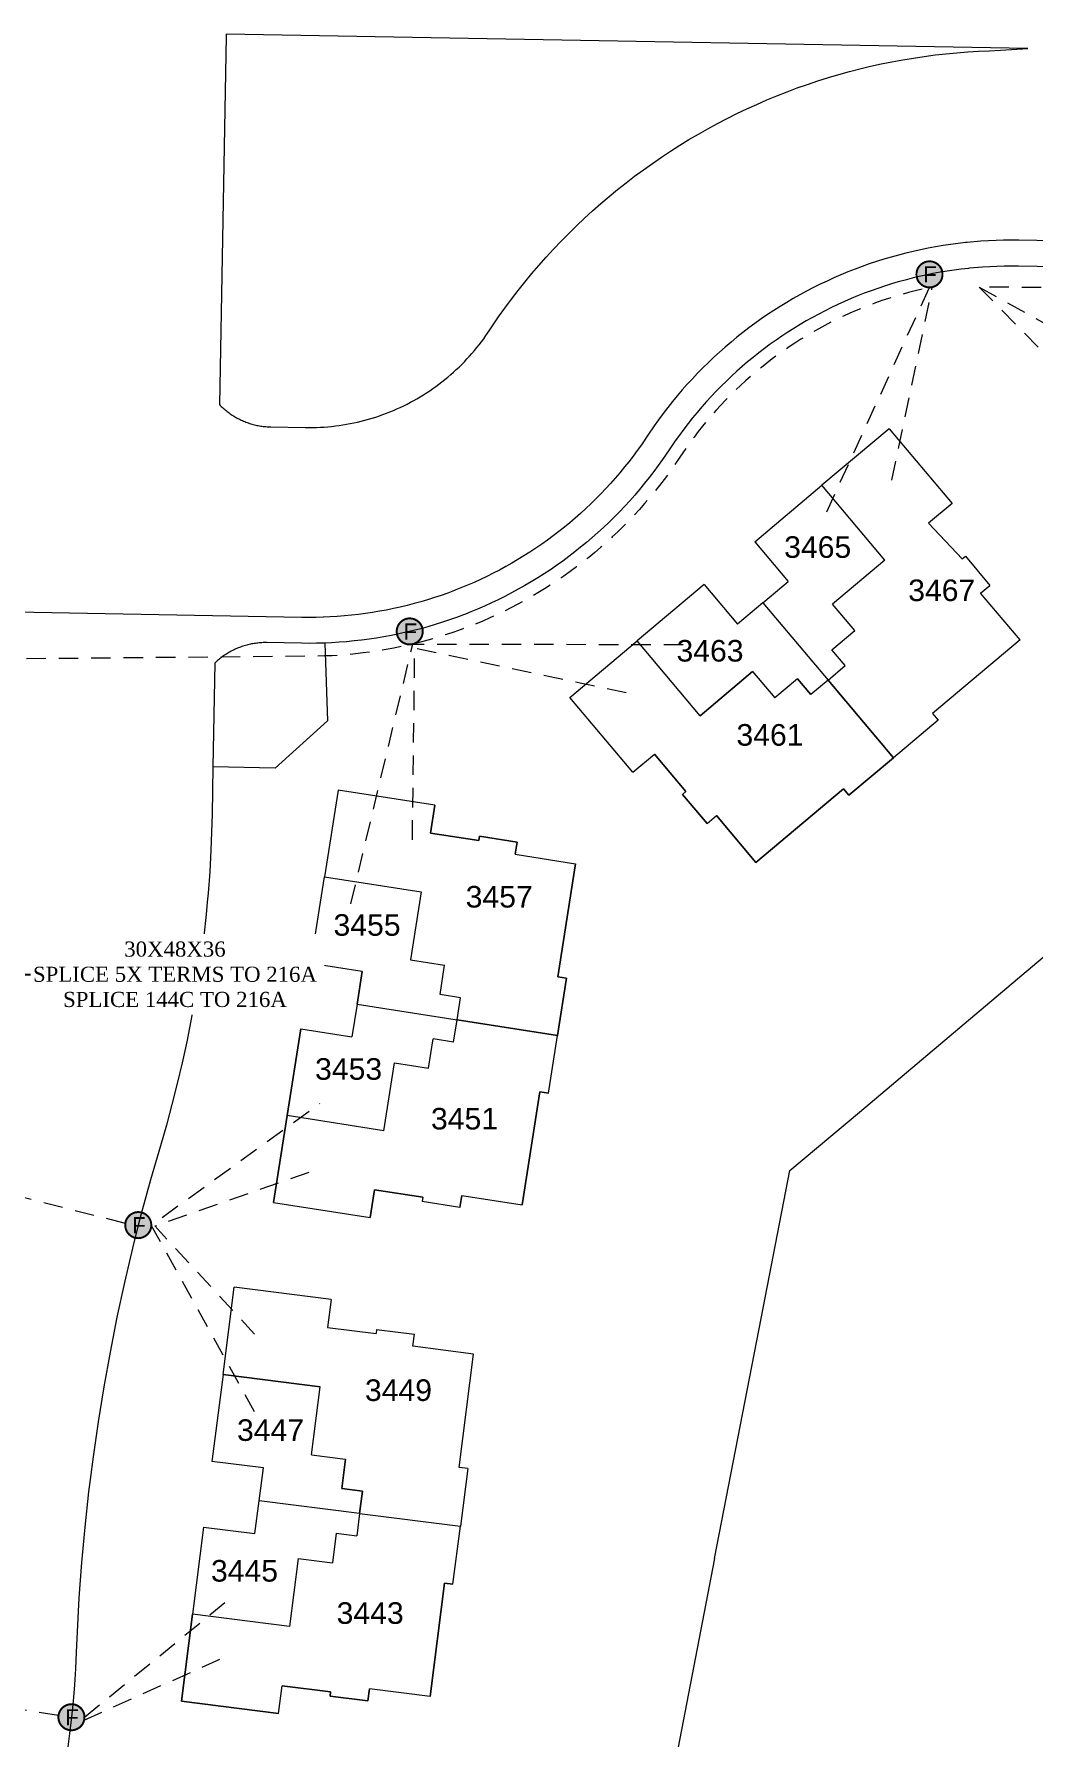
# Model space of a CAD drawing. Header units: feet. Extents: x 865220 to 2774701, y -2240498 to 961524.
# Drawn here: x 2767380 to 2767611.7, y 956829.6 to 957224.4 of the extents above; entities that cross this region are included whole.
import ezdxf
from ezdxf import colors
from ezdxf.entities.mleader import LeaderData, LeaderLine
from ezdxf.lldxf.tags import DXFTag
from ezdxf.math import Vec2, Vec3

# ---------------------------------------------------------------- set-up
doc = ezdxf.new("R2010")
doc.units = ezdxf.units.FT
doc.header["$LTSCALE"] = 0.015
doc.header["$MEASUREMENT"] = 0
doc.linetypes.add('DASHED', pattern=[5, 3, -2])
for name, color, linetype, lineweight in [('DETAIL', 7, 'Continuous', 5), ('DROP BURIED', 7, 'DASHED', 5), ('Parcels', 7, 'Continuous', 0), ('PROP_TEL', 6, 'Continuous', 5), ('RUNNING LINE (UNDERGROUND)', 10, 'Continuous', 40), ('TAIL', 1, 'MST', 5)]:
    doc.layers.add(name, color=color, linetype=linetype, lineweight=lineweight)
doc.layers.add('Scott County Addresses', color=7, linetype='Continuous')
doc.styles.add('Dimensions 100', font='arial.ttf')
doc.styles.add('Line', font='txt.shx', dxfattribs={"height": 3})
doc.styles.get("Standard").update_dxf_attribs({"font": 'times.ttf'})
tags = doc.linetypes.add('MST', pattern='A,5,-5,5,-5,["TAIL",Line,S=1.5,R=0,X=0,Y=-1.5],-20', length=40).pattern_tags.tags
tags[10] = DXFTag(74, 10)

# ---------------------------------------------------------------- blocks, each defined once
blk = doc.blocks.new('ACMAP_ANN_TEMPLATE_Scott County Address')
at = {"layer": 'Scott County Addresses', "style": 'Dimensions 100'}
blk.add_attdef('ScottCountyAddress', (0, 0), '', height=50, dxfattribs=at)
blk = doc.blocks.new('Proposed FlowerPot')
at = {"lineweight": 5, "ltscale": 100, "true_color": 0xffffff}
h = blk.add_hatch(color=7, dxfattribs=at)
h.dxf.hatch_style = 1
h.paths.add_polyline_path([(-0.0604, 0, 0.414214), (0, -0.0604, 0.414214), (0.0604, 0, 0.414214), (0, 0.0604, 0.414214)])
at = {"lineweight": 5, "ltscale": 100}
blk.add_circle((0, 0), 0.0604, dxfattribs=at)
at = {"layer": 'RUNNING LINE (UNDERGROUND)', "color": 6, "lineweight": 5, "const_width": 0.00907, "flags": 128}
blk.add_lwpolyline([(-0.0604, 0, -0.414214), (0, 0.0604, -0.414214), (0.0604, 0, -0.414214), (0, -0.0604, -0.414214), (-0.0604, 0)], format="xyb", dxfattribs=at)
at = {"color": 18, "linetype": 'ByBlock', "lineweight": 5, "ltscale": 100, "true_color": 0x000000, "style": 'Dimensions 100'}
blk.add_text('F', height=0.0744, dxfattribs=at).set_placement((-0.029, -0.0374))

msp = doc.modelspace()

# ---------------------------------------------------------------- linework, layer by layer
at = {"layer": 'DROP BURIED', "lineweight": 5, "ltscale": 100, "flags": 128}
for points in [[(2767578.72, 957121.03), (2767588.11, 957165.74)], [(2767988.29, 957160.76), (2767852.63, 957163.19), (2767791.82, 957164.28), (2767598.96, 957165.74)], [(2767598.96, 957165.74), (2767653.76, 957135.53)], [(2767598.96, 957165.74), (2767633.61, 957130.5)], [(2767585.73, 957165.25), (2767584.14, 957164.87), (2767582.59, 957164.47), (2767581.04, 957164.04), (2767579.5, 957163.59), (2767577.97, 957163.11), (2767576.45, 957162.6), (2767574.93, 957162.06), (2767573.43, 957161.5), (2767571.93, 957160.91), (2767570.45, 957160.3), (2767568.98, 957159.66), (2767567.52, 957158.99), (2767566.07, 957158.3), (2767564.63, 957157.59), (2767563.21, 957156.85), (2767561.79, 957156.08), (2767560.4, 957155.29), (2767559.01, 957154.48), (2767557.64, 957153.64), (2767556.29, 957152.78), (2767554.95, 957151.89), (2767553.63, 957150.98), (2767552.32, 957150.05), (2767551.03, 957149.1), (2767549.75, 957148.12), (2767548.5, 957147.12), (2767547.26, 957146.1), (2767546.04, 957145.06), (2767544.83, 957144), (2767543.65, 957142.91), (2767542.48, 957141.81), (2767541.34, 957140.68), (2767540.21, 957139.54), (2767539.11, 957138.37), (2767538.02, 957137.19), (2767536.96, 957135.99), (2767535.91, 957134.77), (2767534.89, 957133.53), (2767533.89, 957132.27), (2767532.91, 957131), (2767531.96, 957129.71), (2767531.03, 957128.41), (2767529.61, 957126.33), (2767528.08, 957124.09), (2767527.04, 957122.62), (2767525.97, 957121.17), (2767524.87, 957119.75), (2767523.79, 957118.39), (2767522.61, 957116.95), (2767521.44, 957115.59), (2767520.25, 957114.24), (2767519.03, 957112.92), (2767517.79, 957111.61), (2767516.53, 957110.33), (2767515.25, 957109.07), (2767513.95, 957107.84), (2767512.62, 957106.62), (2767511.27, 957105.43), (2767509.91, 957104.27), (2767508.52, 957103.12), (2767507.11, 957102.01), (2767505.68, 957100.91), (2767504.24, 957099.84), (2767502.78, 957098.8), (2767501.29, 957097.78), (2767499.79, 957096.79), (2767498.28, 957095.83), (2767496.74, 957094.89), (2767495.2, 957093.98), (2767493.63, 957093.09), (2767492.05, 957092.24), (2767490.46, 957091.41), (2767488.85, 957090.61), (2767487.22, 957089.83), (2767485.59, 957089.09), (2767483.94, 957088.37), (2767482.28, 957087.68), (2767481.03, 957087.19), (2767480.61, 957087.03), (2767478.92, 957086.4), (2767477.23, 957085.8), (2767475.52, 957085.23), (2767473.81, 957084.69), (2767472.08, 957084.18), (2767470.35, 957083.7), (2767468.61, 957083.25), (2767466.86, 957082.83), (2767465.11, 957082.44), (2767463.35, 957082.09), (2767461.58, 957081.76), (2767459.81, 957081.46), (2767458.03, 957081.2), (2767456.25, 957080.97), (2767454.46, 957080.76), (2767452.67, 957080.59), (2767450.88, 957080.45), (2767449.08, 957080.34), (2767447.47, 957080.27), (2767447.29, 957080.27), (2767445.49, 957080.22), (2767366.85, 957079.51), (2767365.91, 957006.04), (2767357.03, 956996.09), (2767357, 956995.85), (2767356.96, 956995.61), (2767356.92, 956995.37), (2767356.87, 956995.13), (2767356.82, 956994.89), (2767356.76, 956994.66), (2767354.82, 956987.27), (2767353.71, 956983.45), (2767351.14, 956974.63), (2767348.73, 956965.74), (2767346.46, 956956.8), (2767344.36, 956947.83), (2767342.41, 956938.83), (2767340.62, 956929.79), (2767338.99, 956920.74)], [(2767563.67, 957113.69), (2767587.46, 957165.67)], [(2767453.4, 957022.86), (2767467.74, 957083.04), (2767530.97, 957082.93)], [(2767467.66, 957037.7), (2767468.21, 957082.11), (2767517.92, 957071.64)], [(2767431.11, 956905.18), (2767407.17, 956948.41), (2767446.21, 956976.58)], [(2767401.15, 956948.81), (2767347.86, 956962.3)], [(2767431.11, 956923.16), (2767407.96, 956948.21), (2767444.73, 956961.05)], [(2767391.68, 956834.4), (2767424.31, 956861.04)], [(2767391.6, 956833.71), (2767423.44, 956848.04)], [(2767385.66, 956834.8), (2767331.38, 956843.28)]]:
    msp.add_lwpolyline(points, dxfattribs=at)
at = {"layer": 'Parcels', "lineweight": 5}
for p, q in [((2767424.47, 957223.88), (2767422.94, 957138.52)), ((2767424.48, 957224.36), (2767424.47, 957223.88)), ((2767610.24, 957221.04), (2767424.48, 957224.36)), ((2767424.48, 957224.36), (2767424.48, 957224.36)), ((2767603.89, 957220.65), (2767610.24, 957221.04)), ((2767573.81, 957216.89), (2767576.28, 957217.43)), ((2767576.28, 957217.43), (2767578.76, 957217.94)), ((2767578.76, 957217.94), (2767581.25, 957218.4)), ((2767581.25, 957218.4), (2767583.74, 957218.81)), ((2767583.74, 957218.81), (2767586.24, 957219.19)), ((2767586.24, 957219.19), (2767588.75, 957219.52)), ((2767588.75, 957219.52), (2767591.27, 957219.8)), ((2767591.27, 957219.8), (2767593.79, 957220.04)), ((2767593.79, 957220.04), (2767596.31, 957220.24)), ((2767596.31, 957220.24), (2767598.83, 957220.39)), ((2767598.83, 957220.39), (2767601.36, 957220.5)), ((2767601.36, 957220.5), (2767603.89, 957220.65)), ((2767559.22, 957212.71), (2767561.62, 957213.51)), ((2767561.62, 957213.51), (2767564.03, 957214.27)), ((2767564.03, 957214.27), (2767566.46, 957214.99)), ((2767566.46, 957214.99), (2767568.9, 957215.67)), ((2767568.9, 957215.67), (2767571.35, 957216.3)), ((2767571.35, 957216.3), (2767573.81, 957216.89)), ((2767549.77, 957209.09), (2767552.11, 957210.06)), ((2767552.11, 957210.06), (2767554.46, 957210.98)), ((2767554.46, 957210.98), (2767556.83, 957211.87)), ((2767556.83, 957211.87), (2767559.22, 957212.71)), ((2767540.59, 957204.82), (2767542.86, 957205.95)), ((2767542.86, 957205.95), (2767545.14, 957207.03)), ((2767545.14, 957207.03), (2767547.45, 957208.08)), ((2767547.45, 957208.08), (2767549.77, 957209.09)), ((2767533.92, 957201.2), (2767536.12, 957202.44)), ((2767536.12, 957202.44), (2767538.35, 957203.65)), ((2767538.35, 957203.65), (2767540.59, 957204.82)), ((2767527.45, 957197.24), (2767529.58, 957198.59)), ((2767529.58, 957198.59), (2767531.74, 957199.92)), ((2767531.74, 957199.92), (2767533.92, 957201.2)), ((2767521.19, 957192.94), (2767523.25, 957194.41)), ((2767523.25, 957194.41), (2767525.34, 957195.84)), ((2767525.34, 957195.84), (2767527.45, 957197.24)), ((2767515.17, 957188.32), (2767517.15, 957189.9)), ((2767517.15, 957189.9), (2767519.15, 957191.44)), ((2767519.15, 957191.44), (2767521.19, 957192.94)), ((2767511.29, 957185.07), (2767513.21, 957186.71)), ((2767513.21, 957186.71), (2767515.17, 957188.32)), ((2767505.69, 957179.95), (2767507.52, 957181.69)), ((2767507.52, 957181.69), (2767509.39, 957183.4)), ((2767509.39, 957183.4), (2767511.29, 957185.07)), ((2767502.11, 957176.37), (2767503.88, 957178.17)), ((2767503.88, 957178.17), (2767505.69, 957179.95)), ((2767498.65, 957172.67), (2767500.36, 957174.53)), ((2767500.36, 957174.53), (2767502.11, 957176.37)), ((2767495.33, 957168.85), (2767496.98, 957170.78)), ((2767496.98, 957170.78), (2767498.65, 957172.67)), ((2767492.15, 957164.92), (2767493.72, 957166.9)), ((2767493.72, 957166.9), (2767495.33, 957168.85)), ((2767489.1, 957160.88), (2767490.6, 957162.91)), ((2767490.6, 957162.91), (2767492.15, 957164.92)), ((2767485.44, 957155.61), (2767487.63, 957158.82)), ((2767487.63, 957158.82), (2767489.1, 957160.88)), ((2767484.18, 957153.79), (2767484.68, 957154.5)), ((2767484.68, 957154.5), (2767485.44, 957155.61)), ((2767480.88, 957149.72), (2767481.46, 957150.38)), ((2767481.46, 957150.38), (2767482.03, 957151.04)), ((2767482.03, 957151.04), (2767482.58, 957151.71)), ((2767482.58, 957151.71), (2767483.13, 957152.39)), ((2767483.13, 957152.39), (2767483.66, 957153.09)), ((2767483.66, 957153.09), (2767484.18, 957153.79)), ((2767476.53, 957145.45), (2767477.18, 957146.02)), ((2767477.18, 957146.02), (2767477.82, 957146.61)), ((2767477.82, 957146.61), (2767478.46, 957147.21)), ((2767478.46, 957147.21), (2767479.08, 957147.82)), ((2767479.08, 957147.82), (2767479.69, 957148.45)), ((2767479.69, 957148.45), (2767480.29, 957149.08)), ((2767480.29, 957149.08), (2767480.88, 957149.72)), ((2767471.68, 957141.73), (2767472.4, 957142.23)), ((2767472.4, 957142.23), (2767473.11, 957142.73)), ((2767473.11, 957142.73), (2767473.81, 957143.25)), ((2767473.81, 957143.25), (2767474.51, 957143.78)), ((2767474.51, 957143.78), (2767475.19, 957144.33)), ((2767475.19, 957144.33), (2767475.86, 957144.88)), ((2767475.86, 957144.88), (2767476.53, 957145.45)), ((2767422.94, 957138.52), (2767423.15, 957138.31)), ((2767423.15, 957138.31), (2767423.36, 957138.1)), ((2767423.36, 957138.1), (2767423.58, 957137.9)), ((2767464.85, 957137.87), (2767465.64, 957138.25)), ((2767465.64, 957138.25), (2767466.42, 957138.64)), ((2767466.42, 957138.64), (2767467.19, 957139.04)), ((2767467.19, 957139.04), (2767467.96, 957139.46)), ((2767467.96, 957139.46), (2767468.72, 957139.88)), ((2767468.72, 957139.88), (2767469.47, 957140.33)), ((2767469.47, 957140.33), (2767470.22, 957140.78)), ((2767470.22, 957140.78), (2767470.95, 957141.25)), ((2767470.95, 957141.25), (2767471.68, 957141.73)), ((2767423.58, 957137.9), (2767423.8, 957137.7)), ((2767423.8, 957137.7), (2767424.02, 957137.5)), ((2767424.02, 957137.5), (2767424.24, 957137.31)), ((2767424.24, 957137.31), (2767424.47, 957137.12)), ((2767424.47, 957137.12), (2767424.71, 957136.94)), ((2767424.71, 957136.94), (2767424.94, 957136.76)), ((2767424.94, 957136.76), (2767425.18, 957136.58)), ((2767425.18, 957136.58), (2767425.42, 957136.41)), ((2767425.42, 957136.41), (2767425.67, 957136.24)), ((2767425.67, 957136.24), (2767425.92, 957136.08)), ((2767425.92, 957136.08), (2767426.17, 957135.92)), ((2767426.17, 957135.92), (2767426.42, 957135.76)), ((2767426.42, 957135.76), (2767426.67, 957135.61)), ((2767426.67, 957135.61), (2767426.93, 957135.47)), ((2767426.93, 957135.47), (2767427.19, 957135.33)), ((2767427.19, 957135.33), (2767427.46, 957135.19)), ((2767427.46, 957135.19), (2767427.72, 957135.06)), ((2767427.72, 957135.06), (2767427.99, 957134.93)), ((2767427.99, 957134.93), (2767428.26, 957134.81)), ((2767428.26, 957134.81), (2767428.53, 957134.69)), ((2767428.53, 957134.69), (2767428.81, 957134.58)), ((2767428.81, 957134.58), (2767429.08, 957134.47)), ((2767429.08, 957134.47), (2767429.36, 957134.37)), ((2767429.36, 957134.37), (2767429.64, 957134.27)), ((2767429.64, 957134.27), (2767429.92, 957134.17)), ((2767429.92, 957134.17), (2767430.21, 957134.08)), ((2767453.26, 957134.11), (2767454.12, 957134.29)), ((2767454.12, 957134.29), (2767454.97, 957134.47)), ((2767454.97, 957134.47), (2767455.82, 957134.68)), ((2767455.82, 957134.68), (2767456.66, 957134.9)), ((2767456.66, 957134.9), (2767457.5, 957135.13)), ((2767457.5, 957135.13), (2767458.34, 957135.38)), ((2767458.34, 957135.38), (2767459.17, 957135.64)), ((2767459.17, 957135.64), (2767460, 957135.91)), ((2767460, 957135.91), (2767460.82, 957136.21)), ((2767460.82, 957136.21), (2767461.64, 957136.51)), ((2767461.64, 957136.51), (2767462.45, 957136.83)), ((2767462.45, 957136.83), (2767463.26, 957137.16)), ((2767463.26, 957137.16), (2767464.06, 957137.51)), ((2767464.06, 957137.51), (2767464.85, 957137.87)), ((2767430.21, 957134.08), (2767430.49, 957134)), ((2767430.49, 957134), (2767430.78, 957133.92)), ((2767430.78, 957133.92), (2767431.06, 957133.85)), ((2767431.06, 957133.85), (2767431.35, 957133.78)), ((2767431.35, 957133.78), (2767431.64, 957133.71)), ((2767431.64, 957133.71), (2767431.93, 957133.66)), ((2767431.93, 957133.66), (2767432.22, 957133.6)), ((2767432.22, 957133.6), (2767432.52, 957133.55)), ((2767432.52, 957133.55), (2767432.81, 957133.51)), ((2767432.81, 957133.51), (2767433.1, 957133.47)), ((2767433.1, 957133.47), (2767433.4, 957133.44)), ((2767433.4, 957133.44), (2767433.69, 957133.41)), ((2767433.69, 957133.41), (2767433.99, 957133.39)), ((2767433.99, 957133.39), (2767434.29, 957133.37)), ((2767434.29, 957133.37), (2767434.85, 957133.35)), ((2767434.85, 957133.35), (2767442.85, 957133.21)), ((2767442.85, 957133.21), (2767443.72, 957133.2)), ((2767443.72, 957133.2), (2767444.59, 957133.21)), ((2767444.59, 957133.21), (2767445.47, 957133.23)), ((2767445.47, 957133.23), (2767446.34, 957133.27)), ((2767446.34, 957133.27), (2767447.21, 957133.32)), ((2767447.21, 957133.32), (2767448.08, 957133.39)), ((2767448.08, 957133.39), (2767448.95, 957133.47)), ((2767448.95, 957133.47), (2767449.81, 957133.57)), ((2767449.81, 957133.57), (2767450.68, 957133.68)), ((2767450.68, 957133.68), (2767451.54, 957133.81)), ((2767451.54, 957133.81), (2767452.4, 957133.95)), ((2767452.4, 957133.95), (2767453.26, 957134.11)), ((2767578.08, 957132.93), (2767562.53, 957119.84)), ((2767578.08, 957132.93), (2767592.68, 957115.61)), ((2767578.08, 957132.93), (2767578.08, 957132.93)), ((2767546.99, 957106.74), (2767562.53, 957119.84)), ((2767577.13, 957102.51), (2767562.53, 957119.84)), ((2767592.68, 957115.61), (2767587.23, 957111.02)), ((2767595.01, 957102.75), (2767587.23, 957111.02)), ((2767546.99, 957106.74), (2767554.72, 957097.56)), ((2767595.01, 957102.75), (2767595.78, 957103.39)), ((2767595.78, 957103.39), (2767601.46, 957096.64)), ((2767577.13, 957102.51), (2767564.97, 957092.27)), ((2767535.26, 957096.86), (2767519.71, 957083.76)), ((2767535.26, 957096.86), (2767542.99, 957087.68)), ((2767548.85, 957092.62), (2767554.72, 957097.56)), ((2767599.3, 957094.81), (2767601.46, 957096.64)), ((2767608.43, 957083.98), (2767599.3, 957094.81)), ((2767548.85, 957092.62), (2767542.99, 957087.68)), ((2767548.85, 957092.62), (2767563.96, 957074.68)), ((2767548.85, 957092.62), (2767548.85, 957092.62)), ((2767570.13, 957086.15), (2767564.97, 957092.27)), ((2767429.54, 957082.86), (2767429.26, 957082.79)), ((2767429.83, 957082.93), (2767429.54, 957082.86)), ((2767430.12, 957083), (2767429.83, 957082.93)), ((2767430.41, 957083.06), (2767430.12, 957083)), ((2767430.71, 957083.11), (2767430.41, 957083.06)), ((2767431, 957083.16), (2767430.71, 957083.11)), ((2767431.29, 957083.2), (2767431, 957083.16)), ((2767431.58, 957083.24), (2767431.29, 957083.2)), ((2767431.88, 957083.27), (2767431.58, 957083.24)), ((2767432.18, 957083.3), (2767431.88, 957083.27)), ((2767432.47, 957083.33), (2767432.18, 957083.3)), ((2767432.77, 957083.34), (2767432.47, 957083.33)), ((2767433.06, 957083.36), (2767432.77, 957083.34)), ((2767433.36, 957083.36), (2767433.06, 957083.36)), ((2767433.66, 957083.37), (2767433.36, 957083.36)), ((2767433.95, 957083.36), (2767433.66, 957083.37)), ((2767433.95, 957083.36), (2767433.95, 957083.36)), ((2767447.34, 957083.27), (2767447.99, 957065.24)), ((2767504.16, 957070.67), (2767519.71, 957083.76)), ((2767534.31, 957066.43), (2767519.71, 957083.76)), ((2767564.85, 957081.7), (2767570.13, 957086.15)), ((2767608.43, 957083.98), (2767588.16, 957066.91)), ((2767422.28, 957079.01), (2767421.87, 957078.62)), ((2767422.5, 957079.2), (2767422.28, 957079.01)), ((2767422.73, 957079.4), (2767422.5, 957079.2)), ((2767422.96, 957079.58), (2767422.73, 957079.4)), ((2767423.19, 957079.77), (2767422.96, 957079.58)), ((2767423.43, 957079.95), (2767423.19, 957079.77)), ((2767423.66, 957080.12), (2767423.43, 957079.95)), ((2767423.91, 957080.3), (2767423.66, 957080.12)), ((2767424.15, 957080.46), (2767423.91, 957080.3)), ((2767424.4, 957080.63), (2767424.15, 957080.46)), ((2767424.65, 957080.79), (2767424.4, 957080.63)), ((2767424.9, 957080.94), (2767424.65, 957080.79)), ((2767425.16, 957081.09), (2767424.9, 957080.94)), ((2767425.41, 957081.24), (2767425.16, 957081.09)), ((2767425.68, 957081.38), (2767425.41, 957081.24)), ((2767425.94, 957081.52), (2767425.68, 957081.38)), ((2767426.2, 957081.65), (2767425.94, 957081.52)), ((2767426.47, 957081.78), (2767426.2, 957081.65)), ((2767426.74, 957081.9), (2767426.47, 957081.78)), ((2767427.01, 957082.02), (2767426.74, 957081.9)), ((2767427.29, 957082.13), (2767427.01, 957082.02)), ((2767427.56, 957082.24), (2767427.29, 957082.13)), ((2767427.84, 957082.34), (2767427.56, 957082.24)), ((2767428.12, 957082.44), (2767427.84, 957082.34)), ((2767428.4, 957082.54), (2767428.12, 957082.44)), ((2767428.69, 957082.63), (2767428.4, 957082.54)), ((2767428.97, 957082.71), (2767428.69, 957082.63)), ((2767429.26, 957082.79), (2767428.97, 957082.71)), ((2767567.94, 957078.03), (2767564.85, 957081.7)), ((2767421.87, 957078.62), (2767421.44, 957054.56)), ((2767534.31, 957066.43), (2767546.47, 957076.68)), ((2767546.47, 957076.68), (2767534.31, 957066.43)), ((2767546.47, 957076.68), (2767551.62, 957070.56)), ((2767556.9, 957075), (2767551.62, 957070.56)), ((2767556.9, 957075), (2767559.99, 957071.33)), ((2767559.99, 957071.33), (2767556.9, 957075)), ((2767563.96, 957074.68), (2767567.94, 957078.03)), ((2767563.96, 957074.68), (2767559.99, 957071.33)), ((2767563.96, 957074.68), (2767579.13, 957056.68)), ((2767563.96, 957074.68), (2767563.96, 957074.68)), ((2767579.13, 957056.68), (2767563.96, 957074.68)), ((2767518.76, 957053.34), (2767504.16, 957070.67)), ((2767447.99, 957065.24), (2767435.88, 957054.3)), ((2767589.45, 957065.38), (2767579.13, 957056.68)), ((2767588.16, 957066.91), (2767589.45, 957065.38)), ((2767518.76, 957053.34), (2767523.73, 957057.53)), ((2767523.73, 957057.53), (2767531.04, 957048.85)), ((2767531.04, 957048.85), (2767523.73, 957057.53)), ((2767568.8, 957047.99), (2767579.13, 957056.68)), ((2767579.13, 957056.68), (2767568.8, 957047.99)), ((2767579.13, 957056.68), (2767579.13, 957056.68)), ((2767421.44, 957054.56), (2767421.24, 957043.59)), ((2767435.88, 957054.3), (2767421.44, 957054.56)), ((2767450.44, 957049.18), (2767447.3, 957029.1)), ((2767472.83, 957045.68), (2767450.44, 957049.18)), ((2767450.44, 957049.18), (2767450.44, 957049.18)), ((2767531.04, 957048.85), (2767530.27, 957048.21)), ((2767530.27, 957048.21), (2767531.04, 957048.85)), ((2767530.27, 957048.21), (2767535.96, 957041.46)), ((2767535.96, 957041.46), (2767530.27, 957048.21)), ((2767547.25, 957032.45), (2767567.52, 957049.52)), ((2767567.52, 957049.52), (2767547.25, 957032.45)), ((2767567.52, 957049.52), (2767568.8, 957047.99)), ((2767568.8, 957047.99), (2767567.52, 957049.52)), ((2767421.24, 957043.59), (2767420.97, 957035.26)), ((2767471.82, 957039.26), (2767472.83, 957045.68)), ((2767472.83, 957045.68), (2767471.82, 957039.26)), ((2767535.96, 957041.46), (2767538.13, 957043.28)), ((2767538.13, 957043.28), (2767547.25, 957032.45)), ((2767547.25, 957032.45), (2767538.13, 957043.28)), ((2767483.02, 957037.51), (2767471.82, 957039.26)), ((2767471.82, 957039.26), (2767483.02, 957037.51)), ((2767483.18, 957038.49), (2767483.02, 957037.51)), ((2767483.02, 957037.51), (2767483.18, 957038.49)), ((2767491.9, 957037.13), (2767483.18, 957038.49)), ((2767483.18, 957038.49), (2767491.9, 957037.13)), ((2767491.46, 957034.34), (2767491.9, 957037.13)), ((2767491.9, 957037.13), (2767491.46, 957034.34)), ((2767420.97, 957035.26), (2767420.69, 957030.29)), ((2767491.46, 957034.34), (2767505.46, 957032.15)), ((2767501.37, 957005.97), (2767505.46, 957032.15)), ((2767505.46, 957032.15), (2767501.37, 957005.97)), ((2767420.69, 957030.29), (2767420.32, 957025.33)), ((2767444.16, 957009.01), (2767447.3, 957029.1)), ((2767447.3, 957029.1), (2767469.69, 957025.6)), ((2767420.32, 957025.33), (2767420.13, 957023.21)), ((2767469.69, 957025.6), (2767467.23, 957009.89)), ((2767419.87, 957020.38), (2767419.34, 957015.44)), ((2767420.13, 957023.21), (2767419.87, 957020.38)), ((2767419.34, 957015.44), (2767418.71, 957010.5)), ((2767571.21, 956974.62), (2767616.28, 957012.58)), ((2767418.71, 957010.5), (2767418, 957005.58)), ((2767456.02, 957007.16), (2767444.16, 957009.01)), ((2767467.23, 957009.89), (2767475.13, 957008.66)), ((2767474.07, 957001.84), (2767475.13, 957008.66)), ((2767418, 957005.58), (2767417.21, 957000.67)), ((2767456.02, 957007.16), (2767454.83, 956999.58)), ((2767454.83, 956999.58), (2767456.02, 957007.16)), ((2767501.26, 956992.33), (2767503.34, 957005.66)), ((2767503.34, 957005.66), (2767501.26, 956992.33)), ((2767503.34, 957005.66), (2767501.37, 957005.97)), ((2767501.37, 957005.97), (2767503.34, 957005.66)), ((2767417.21, 957000.67), (2767416.33, 956995.78)), ((2767478.81, 957001.1), (2767474.07, 957001.84)), ((2767478.01, 956995.96), (2767478.81, 957001.1)), ((2767454.83, 956999.58), (2767453.65, 956992.01)), ((2767454.83, 956999.58), (2767478.01, 956995.96)), ((2767416.33, 956995.78), (2767415.36, 956990.9)), ((2767441.79, 956993.86), (2767438.65, 956973.78)), ((2767438.65, 956973.78), (2767441.79, 956993.86)), ((2767441.79, 956993.86), (2767453.65, 956992.01)), ((2767477.2, 956990.83), (2767478.01, 956995.96)), ((2767478.01, 956995.96), (2767501.26, 956992.33)), ((2767478.01, 956995.96), (2767478.01, 956995.96)), ((2767501.26, 956992.33), (2767478.01, 956995.96)), ((2767499.17, 956978.99), (2767501.26, 956992.33)), ((2767501.26, 956992.33), (2767501.26, 956992.33)), ((2767415.36, 956990.9), (2767414.31, 956986.04)), ((2767471.4, 956984.75), (2767472.46, 956991.57)), ((2767477.2, 956990.83), (2767472.46, 956991.57)), ((2767414.31, 956986.04), (2767413.17, 956981.2)), ((2767461.04, 956970.28), (2767463.49, 956985.99)), ((2767463.49, 956985.99), (2767471.4, 956984.75)), ((2767413.17, 956981.2), (2767411.95, 956976.38)), ((2767411.95, 956976.38), (2767410.65, 956971.58)), ((2767493.11, 956953.12), (2767497.2, 956979.3)), ((2767497.2, 956979.3), (2767493.11, 956953.12)), ((2767497.2, 956979.3), (2767499.17, 956978.99)), ((2767499.17, 956978.99), (2767497.2, 956979.3)), ((2767438.65, 956973.78), (2767435.51, 956953.69)), ((2767435.51, 956953.69), (2767438.65, 956973.78)), ((2767461.04, 956970.28), (2767438.65, 956973.78)), ((2767555.1, 956961.05), (2767571.21, 956974.62)), ((2767410.65, 956971.58), (2767409.26, 956966.8)), ((2767409.26, 956966.8), (2767406.97, 956958.93)), ((2767548, 956924.41), (2767555.1, 956961.05)), ((2767406.97, 956958.93), (2767404.82, 956951.01)), ((2767457.9, 956950.19), (2767458.9, 956956.61)), ((2767458.9, 956956.61), (2767457.9, 956950.19)), ((2767458.9, 956956.61), (2767470.1, 956954.86)), ((2767470.1, 956954.86), (2767458.9, 956956.61)), ((2767435.51, 956953.69), (2767457.9, 956950.19)), ((2767470.1, 956954.86), (2767469.95, 956953.88)), ((2767478.67, 956952.52), (2767469.95, 956953.88)), ((2767478.67, 956952.52), (2767479.11, 956955.31)), ((2767479.11, 956955.31), (2767478.67, 956952.52)), ((2767479.11, 956955.31), (2767493.11, 956953.12)), ((2767404.82, 956951.01), (2767404.14, 956948.41)), ((2767404.14, 956948.41), (2767402.81, 956943.06)), ((2767402.81, 956943.06), (2767400.93, 956935.08)), ((2767400.93, 956935.08), (2767399.2, 956927.06)), ((2767423.78, 956913.84), (2767426.34, 956934)), ((2767448.82, 956931.15), (2767426.34, 956934)), ((2767448.82, 956931.15), (2767448, 956924.7)), ((2767399.2, 956927.06), (2767397.61, 956919.01)), ((2767448, 956924.7), (2767459.24, 956923.27)), ((2767459.37, 956924.26), (2767459.24, 956923.27)), ((2767459.37, 956924.26), (2767468.13, 956923.14)), ((2767467.77, 956920.34), (2767468.13, 956923.14)), ((2767537.67, 956871.14), (2767548, 956924.41)), ((2767397.61, 956919.01), (2767396.15, 956910.94)), ((2767481.82, 956918.55), (2767467.77, 956920.34)), ((2767478.48, 956892.27), (2767481.82, 956918.55)), ((2767423.78, 956913.84), (2767421.21, 956893.67)), ((2767423.78, 956913.84), (2767446.25, 956910.98)), ((2767446.25, 956910.98), (2767423.78, 956913.84)), ((2767423.78, 956913.84), (2767423.78, 956913.84)), ((2767396.15, 956910.94), (2767394.84, 956902.85)), ((2767444.25, 956895.21), (2767446.25, 956910.98)), ((2767394.84, 956902.85), (2767393.67, 956894.73)), ((2767393.67, 956894.73), (2767393, 956889.45)), ((2767433.12, 956892.16), (2767421.21, 956893.67)), ((2767444.25, 956895.21), (2767452.18, 956894.2)), ((2767452.18, 956894.2), (2767451.31, 956887.36)), ((2767451.31, 956887.36), (2767452.18, 956894.2)), ((2767393, 956889.45), (2767392.64, 956886.59)), ((2767432.15, 956884.55), (2767433.12, 956892.16)), ((2767480.47, 956892.02), (2767478.48, 956892.27)), ((2767480.47, 956892.02), (2767478.77, 956878.63)), ((2767392.64, 956886.59), (2767391.76, 956878.44)), ((2767451.31, 956887.36), (2767456.08, 956886.75)), ((2767456.08, 956886.75), (2767451.31, 956887.36)), ((2767456.08, 956886.75), (2767455.42, 956881.59)), ((2767455.42, 956881.59), (2767456.08, 956886.75)), ((2767431.18, 956876.94), (2767432.15, 956884.55)), ((2767455.42, 956881.59), (2767432.15, 956884.55)), ((2767455.42, 956881.59), (2767454.76, 956876.44)), ((2767455.42, 956881.59), (2767478.77, 956878.63)), ((2767455.42, 956881.59), (2767455.42, 956881.59)), ((2767391.76, 956878.44), (2767391.01, 956870.27)), ((2767419.28, 956878.46), (2767416.72, 956858.29)), ((2767419.28, 956878.46), (2767431.18, 956876.94)), ((2767477.06, 956865.23), (2767478.77, 956878.63)), ((2767478.77, 956878.63), (2767478.77, 956878.63)), ((2767450, 956877.04), (2767449.13, 956870.2)), ((2767450, 956877.04), (2767454.76, 956876.44)), ((2767391.01, 956870.27), (2767390.41, 956862.09)), ((2767441.2, 956871.21), (2767439.19, 956855.43)), ((2767441.2, 956871.21), (2767449.13, 956870.2)), ((2767537.67, 956871.14), (2767522.97, 956795.27)), ((2767390.41, 956862.09), (2767389.76, 956849.51)), ((2767471.74, 956839.2), (2767475.08, 956865.49)), ((2767475.08, 956865.49), (2767471.74, 956839.2)), ((2767475.08, 956865.49), (2767477.06, 956865.23)), ((2767477.06, 956865.23), (2767475.08, 956865.49)), ((2767416.72, 956858.29), (2767414.15, 956838.12)), ((2767414.15, 956838.12), (2767416.72, 956858.29)), ((2767439.19, 956855.43), (2767416.72, 956858.29)), ((2767389.76, 956849.51), (2767389.58, 956845.64)), ((2767389.58, 956845.64), (2767389.34, 956841.89)), ((2767389.03, 956838.14), (2767388.66, 956834.4)), ((2767389.34, 956841.89), (2767389.03, 956838.14)), ((2767414.15, 956838.12), (2767436.63, 956835.27)), ((2767436.63, 956835.27), (2767414.15, 956838.12)), ((2767436.63, 956835.27), (2767437.45, 956841.71)), ((2767437.45, 956841.71), (2767448.7, 956840.28)), ((2767448.7, 956840.28), (2767437.45, 956841.71)), ((2767448.7, 956840.28), (2767448.57, 956839.3)), ((2767448.57, 956839.3), (2767448.7, 956840.28)), ((2767448.57, 956839.3), (2767457.33, 956838.18)), ((2767457.33, 956838.18), (2767448.57, 956839.3)), ((2767457.33, 956838.18), (2767457.69, 956840.99)), ((2767457.69, 956840.99), (2767457.33, 956838.18)), ((2767471.74, 956839.2), (2767457.69, 956840.99)), ((2767388.66, 956834.4), (2767388.22, 956830.66)), ((2767388.22, 956830.66), (2767387.72, 956826.93))]:
    msp.add_line(p, q, dxfattribs=at)
msp.add_lwpolyline([(2767734.22, 957168.31), (2767608.06, 957170.58), (2767606.4, 957170.59), (2767604.74, 957170.58), (2767603.09, 957170.54), (2767601.43, 957170.47), (2767599.78, 957170.37), (2767596.75, 957170.11), (2767596.47, 957170.08), (2767594.82, 957169.89), (2767593.18, 957169.68), (2767591.54, 957169.43), (2767589.9, 957169.16), (2767588.27, 957168.86), (2767586.65, 957168.53), (2767585.03, 957168.17), (2767583.42, 957167.78), (2767581.81, 957167.37), (2767580.21, 957166.93), (2767578.62, 957166.46), (2767577.04, 957165.96), (2767575.47, 957165.43), (2767573.91, 957164.88), (2767572.35, 957164.3), (2767570.81, 957163.69), (2767569.28, 957163.06), (2767567.76, 957162.4), (2767566.25, 957161.71), (2767564.75, 957161), (2767563.27, 957160.26), (2767561.8, 957159.5), (2767560.34, 957158.71), (2767558.9, 957157.89), (2767557.47, 957157.05), (2767556.05, 957156.18), (2767554.66, 957155.29), (2767553.27, 957154.38), (2767551.91, 957153.44), (2767550.56, 957152.48), (2767549.22, 957151.49), (2767547.91, 957150.49), (2767546.61, 957149.45), (2767545.33, 957148.4), (2767544.07, 957147.32), (2767542.83, 957146.23), (2767541.6, 957145.11), (2767540.4, 957143.97), (2767539.22, 957142.8), (2767538.05, 957141.62), (2767536.91, 957140.42), (2767535.79, 957139.2), (2767534.69, 957137.96), (2767533.62, 957136.7), (2767532.56, 957135.42), (2767531.53, 957134.12), (2767530.52, 957132.81), (2767529.53, 957131.47), (2767528.57, 957130.13), (2767527.13, 957128.02), (2767525.62, 957125.8), (2767524.61, 957124.38), (2767523.57, 957122.98), (2767522.51, 957121.6), (2767521.46, 957120.28), (2767520.31, 957118.88), (2767519.18, 957117.56), (2767518.02, 957116.25), (2767516.84, 957114.96), (2767515.64, 957113.7), (2767514.41, 957112.46), (2767513.17, 957111.23), (2767511.9, 957110.03), (2767510.61, 957108.85), (2767509.31, 957107.7), (2767507.98, 957106.57), (2767506.63, 957105.46), (2767505.27, 957104.37), (2767503.88, 957103.31), (2767502.48, 957102.27), (2767501.06, 957101.26), (2767499.62, 957100.27), (2767498.16, 957099.31), (2767496.69, 957098.37), (2767495.2, 957097.46), (2767493.7, 957096.58), (2767492.18, 957095.72), (2767490.64, 957094.89), (2767489.1, 957094.08), (2767487.53, 957093.3), (2767485.96, 957092.55), (2767484.37, 957091.83), (2767482.77, 957091.13), (2767481.16, 957090.47), (2767479.93, 957089.98), (2767479.53, 957089.83), (2767477.9, 957089.22), (2767476.25, 957088.64), (2767474.6, 957088.08), (2767472.93, 957087.56), (2767471.26, 957087.06), (2767469.58, 957086.6), (2767467.89, 957086.16), (2767466.19, 957085.76), (2767464.49, 957085.38), (2767462.78, 957085.03), (2767461.06, 957084.71), (2767459.34, 957084.43), (2767457.61, 957084.17), (2767455.88, 957083.94), (2767454.15, 957083.75), (2767452.41, 957083.58), (2767450.67, 957083.44), (2767448.93, 957083.34), (2767447.34, 957083.27), (2767447.19, 957083.26), (2767445.44, 957083.22), (2767443.7, 957083.2), (2767441.95, 957083.22), (2767433.95, 957083.36)], dxfattribs=at)
at = {"layer": 'TAIL', "lineweight": 5, "ltscale": 100, "flags": 128}
msp.add_lwpolyline([(2767871.3, 957169.08), (2767863.77, 957172.24), (2767791.98, 957173.28), (2767734.32, 957174.31), (2767608.14, 957176.58), (2767606.41, 957176.59), (2767604.64, 957176.58), (2767602.88, 957176.53), (2767601.12, 957176.46), (2767599.34, 957176.35), (2767596.19, 957176.08), (2767595.82, 957176.04), (2767594.09, 957175.85), (2767592.35, 957175.62), (2767590.6, 957175.36), (2767588.86, 957175.07), (2767587.13, 957174.75), (2767585.4, 957174.4), (2767583.68, 957174.02), (2767581.97, 957173.61), (2767580.26, 957173.17), (2767578.56, 957172.7), (2767576.87, 957172.2), (2767575.19, 957171.67), (2767573.52, 957171.11), (2767571.86, 957170.52), (2767570.21, 957169.9), (2767568.57, 957169.26), (2767566.94, 957168.58), (2767565.32, 957167.88), (2767563.72, 957167.15), (2767562.13, 957166.39), (2767560.55, 957165.61), (2767558.98, 957164.8), (2767557.44, 957163.96), (2767555.9, 957163.09), (2767554.38, 957162.19), (2767552.88, 957161.27), (2767551.39, 957160.33), (2767549.92, 957159.36), (2767548.47, 957158.36), (2767547.03, 957157.34), (2767545.61, 957156.29), (2767544.22, 957155.22), (2767542.84, 957154.12), (2767541.48, 957153), (2767540.13, 957151.85), (2767538.81, 957150.69), (2767537.51, 957149.5), (2767536.23, 957148.28), (2767534.98, 957147.05), (2767533.74, 957145.79), (2767532.53, 957144.51), (2767531.34, 957143.22), (2767530.17, 957141.9), (2767529.02, 957140.56), (2767527.9, 957139.2), (2767526.8, 957137.82), (2767525.73, 957136.42), (2767524.68, 957135), (2767523.65, 957133.56), (2767522.17, 957131.4), (2767520.7, 957129.23), (2767519.76, 957127.91), (2767518.78, 957126.59), (2767517.78, 957125.29), (2767516.8, 957124.06), (2767515.71, 957122.74), (2767514.65, 957121.5), (2767513.56, 957120.27), (2767512.45, 957119.06), (2767511.32, 957117.87), (2767510.17, 957116.7), (2767509, 957115.55), (2767507.81, 957114.42), (2767506.6, 957113.32), (2767505.37, 957112.23), (2767504.12, 957111.16), (2767502.86, 957110.12), (2767501.57, 957109.1), (2767500.27, 957108.1), (2767498.95, 957107.13), (2767497.62, 957106.18), (2767496.26, 957105.25), (2767494.9, 957104.34), (2767493.51, 957103.46), (2767492.11, 957102.61), (2767490.7, 957101.77), (2767489.27, 957100.97), (2767487.83, 957100.18), (2767486.37, 957099.43), (2767484.91, 957098.7), (2767483.42, 957097.99), (2767481.93, 957097.31), (2767480.43, 957096.66), (2767478.91, 957096.03), (2767477.73, 957095.57), (2767477.39, 957095.43), (2767475.85, 957094.86), (2767474.3, 957094.31), (2767472.75, 957093.79), (2767471.18, 957093.3), (2767469.61, 957092.83), (2767468.03, 957092.4), (2767466.44, 957091.99), (2767464.84, 957091.6), (2767463.24, 957091.25), (2767461.63, 957090.92), (2767460.02, 957090.62), (2767458.4, 957090.35), (2767456.78, 957090.11), (2767455.15, 957089.9), (2767453.52, 957089.71), (2767451.89, 957089.56), (2767450.26, 957089.43), (2767448.62, 957089.33), (2767447.09, 957089.26), (2767446.98, 957089.26), (2767445.34, 957089.22), (2767443.7, 957089.2), (2767442.03, 957089.22), (2767359.21, 957090.7), (2767359.21, 957019.91), (2767356.77, 957018.17)], dxfattribs=at)

# ---------------------------------------------------------------- block references
at = {"layer": 'PROP_TEL', "lineweight": 5, "xscale": 50, "yscale": 50, "zscale": 50}
for p in [(2767587.46, 957168.69), (2767467.04, 957085.96), (2767404.14, 956948.41), (2767388.66, 956834.4)]:
    msp.add_blockref('Proposed FlowerPot', p, dxfattribs=at)
at = {"layer": 'Scott County Addresses', "lineweight": 5, "xscale": 0.1, "yscale": 0.1, "zscale": 0.1}
for p, values in [((2767553.79, 957103.01), {'ScottCountyAddress': '3465'}), ((2767582.53, 957092.99), {'ScottCountyAddress': '3467'}), ((2767528.84, 957078.98), {'ScottCountyAddress': '3463'}), ((2767542.73, 957059.49), {'ScottCountyAddress': '3461'}), ((2767480, 957021.99), {'ScottCountyAddress': '3457'}), ((2767449.38, 957015.45), {'ScottCountyAddress': '3455'}), ((2767471.96, 956970.57), {'ScottCountyAddress': '3451'}), ((2767456.66, 956907.67), {'ScottCountyAddress': '3449'}), ((2767427.02, 956898.42), {'ScottCountyAddress': '3447'}), ((2767450.1, 956856.03), {'ScottCountyAddress': '3443'})]:
    msp.add_blockref('ACMAP_ANN_TEMPLATE_Scott County Address', p, dxfattribs=at).add_auto_attribs(values)
at = {"layer": 'Scott County Addresses', "lineweight": 5}
ref = msp.add_blockref('ACMAP_ANN_TEMPLATE_Scott County Address', (2767455.78, 956985.45), dxfattribs=dict(at, xscale=0.1, yscale=0.1, zscale=0.1))
ref.add_attrib('ScottCountyAddress', '3453', (2767445.11, 956982.09), dxfattribs={"height": 5, "style": 'Dimensions 100'})
ref = msp.add_blockref('ACMAP_ANN_TEMPLATE_Scott County Address', (2767433.5, 956870.45), dxfattribs=dict(at, xscale=0.1, yscale=0.1, zscale=0.1))
ref.add_attrib('ScottCountyAddress', '3445', (2767420.99, 956865.82), dxfattribs={"height": 5, "style": 'Dimensions 100'})

# ---------------------------------------------------------------- next in the draw order: leaders
at = {"layer": 'DETAIL', "lineweight": 5, "ltscale": 5}
ml = msp.add_multileader_mtext('Standard', dxfattribs=at)
ml.set_content('30X48X36\\PSPLICE 5X TERMS TO 216A\\PSPLICE 144C TO 216A', color=256)
ml.set_leader_properties()
ml.build(insert=Vec2(0, 0))
ml.multileader.update_dxf_attribs({"has_text_frame": 1, "text_left_attachment_type": 2, "text_right_attachment_type": 2, "dogleg_length": 3})
ctx = ml.context
ctx.base_point, ctx.char_height, ctx.landing_gap_size, ctx.plane_origin = Vec3(2767379.17, 957006.5), 3.5, 1.5, Vec3(2767332.97, 956975.65)
ctx.left_attachment, ctx.right_attachment, ctx.text_align_type = 2, 2, 1
notes = []
notes.append((ctx, [(1, (1, 1, 0), (2767376.17, 957006.5), (1, 0), 3, [(0, [(2767357.09, 957014.91)], 0, [])])]))
ctx.mtext.insert, ctx.mtext.alignment, ctx.mtext.flow_direction = Vec3(2767412.64, 957014.12), 2, 5
ctx.mtext.has_bg_fill, ctx.mtext.bg_color, ctx.mtext.bg_scale_factor, ctx.mtext.bg_transparency, ctx.mtext.use_window_bg_color = 1, -1027028792, 1.5, 0, 1
for ctx, leaders in notes:
    for number, flags, end, landing, length, lines in leaders:
        leader = LeaderData()
        leader.index, (leader.has_last_leader_line, leader.has_dogleg_vector, leader.attachment_direction) = number, flags
        leader.last_leader_point, leader.dogleg_vector, leader.dogleg_length = Vec3(end), Vec3(landing), length
        for number, points, colour, breaks in lines:
            line = LeaderLine()
            line.index, line.vertices, line.color, line.breaks = number, Vec3.list(points), colors.encode_raw_color(colour), breaks
            leader.lines.append(line)
        ctx.leaders.append(leader)

doc.saveas('drawing.dxf')
